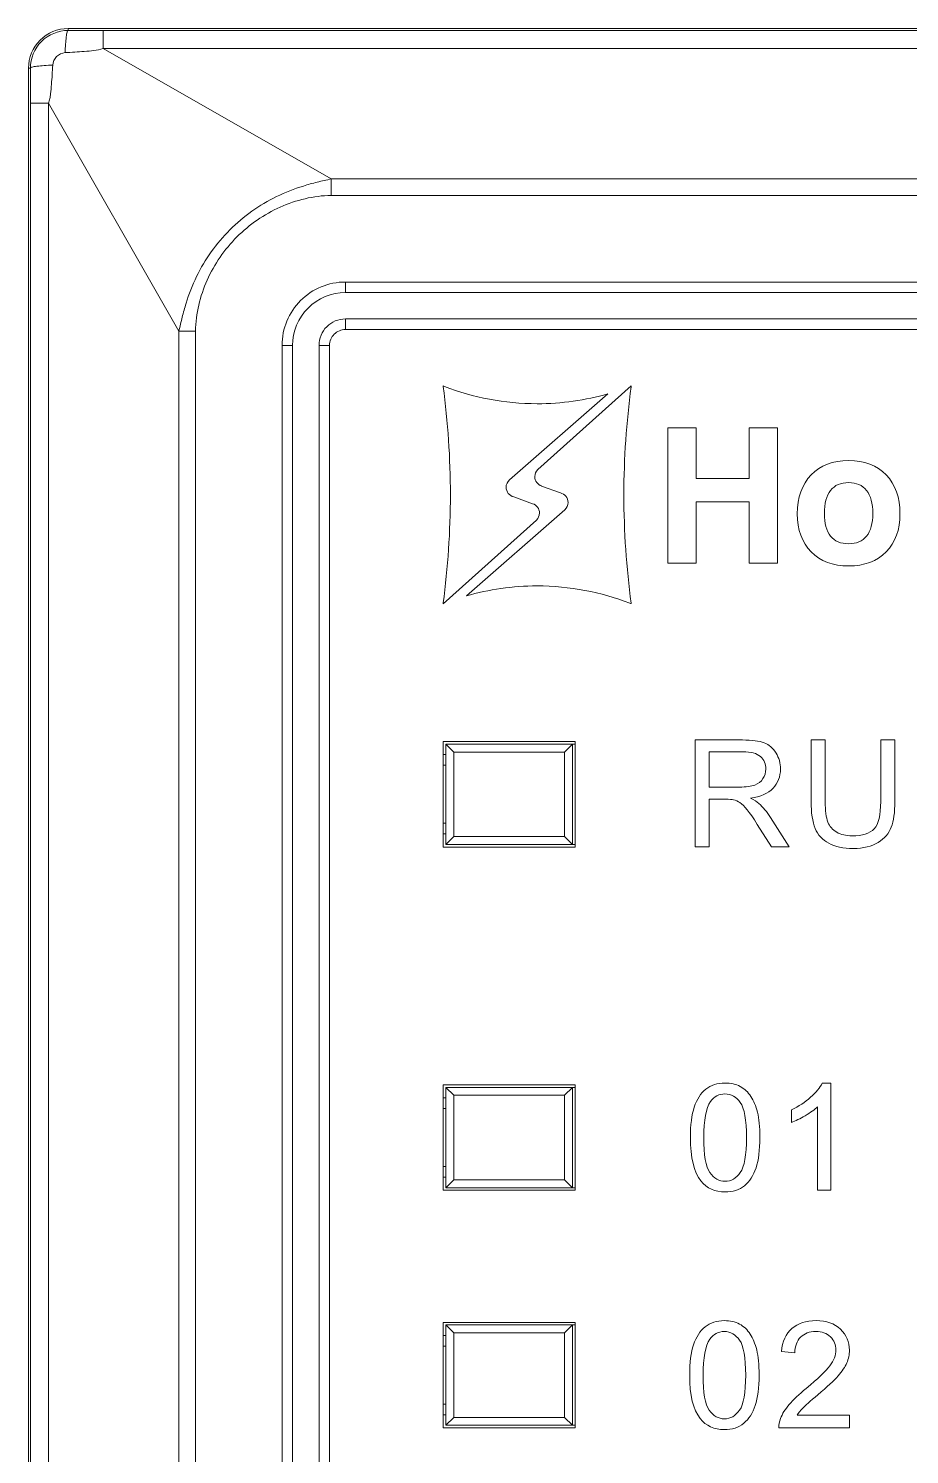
# Model space of a CAD drawing. Header units: millimetres. Extents: x 33157 to 59611, y -29750 to 1750.
# Drawn here: x 53798.62 to 53815.3, y -3607.08 to -3580.08 of the extents above; entities that cross this region are included whole.
import ezdxf

# ---------------------------------------------------------------- set-up
doc = ezdxf.new("R2010")
doc.units = ezdxf.units.MM
doc.layers.add('layer 1', color=7, linetype='Continuous', lineweight=18)

msp = doc.modelspace()

# ---------------------------------------------------------------- linework, layer by layer
at = {"layer": 'layer 1', "lineweight": 9}
for p, q in [((53799.37, -3580.081), (53799.37, -3580.118)), ((53800.034, -3580.119), (53800.034, -3580.46)), ((53798.62, -3580.831), (53798.62, -3679.331)), ((53798.657, -3581.495), (53798.657, -3581.495)), ((53798.657, -3581.495), (53798.657, -3678.667)), ((53798.999, -3581.495), (53798.999, -3581.495)), ((53798.999, -3581.495), (53798.999, -3678.667)), ((53804.35, -3582.927), (53804.35, -3583.243)), ((53804.62, -3584.881), (53804.62, -3585.081)), ((53804.62, -3585.581), (53804.62, -3585.781)), ((53801.466, -3585.811), (53801.466, -3674.35)), ((53801.782, -3585.811), (53801.782, -3674.35)), ((53803.42, -3586.081), (53803.42, -3586.081)), ((53803.42, -3586.081), (53803.42, -3674.081)), ((53803.62, -3586.081), (53803.62, -3586.081)), ((53803.62, -3586.081), (53803.62, -3674.081)), ((53804.12, -3586.081), (53804.12, -3674.081)), ((53804.32, -3586.081), (53804.32, -3674.081)), ((53806.47, -3593.581), (53806.47, -3595.581)), ((53806.52, -3593.631), (53806.52, -3595.531)), ((53808.92, -3593.631), (53808.92, -3595.531)), ((53808.97, -3593.581), (53808.97, -3595.581)), ((53806.67, -3593.781), (53806.67, -3595.381)), ((53808.77, -3593.781), (53808.77, -3595.381)), ((53806.47, -3600.081), (53806.47, -3602.081)), ((53806.52, -3600.131), (53806.52, -3602.031)), ((53808.92, -3600.131), (53808.92, -3602.031)), ((53808.97, -3600.081), (53808.97, -3602.081)), ((53806.67, -3600.281), (53806.67, -3601.881)), ((53808.77, -3600.281), (53808.77, -3601.881)), ((53806.47, -3604.581), (53806.47, -3606.581)), ((53806.52, -3604.631), (53806.52, -3606.531)), ((53806.67, -3604.781), (53806.67, -3606.381)), ((53808.77, -3604.781), (53808.77, -3606.381)), ((53808.92, -3604.631), (53808.92, -3606.531)), ((53808.97, -3604.581), (53808.97, -3606.581))]:
    msp.add_line(p, q, dxfattribs=at)
for points, knots in [([(53799.37, -3580.081), (53799.171, -3580.081), (53798.98, -3580.16), (53798.839, -3580.301), (53798.699, -3580.441), (53798.62, -3580.632), (53798.62, -3580.831)], [0, 0, 0, 0, 173768.323924, 173768.323924, 173768.323924, 347536.647848, 347536.647848, 347536.647848, 347536.647848]), ([(53799.37, -3580.118), (53799.18, -3580.118), (53798.999, -3580.193), (53798.865, -3580.326), (53798.731, -3580.46), (53798.656, -3580.642), (53798.656, -3580.831)], [0, 0, 0, 0, 173768.478227, 173768.478227, 173768.478227, 347536.956454, 347536.956454, 347536.956454, 347536.956454]), ([(53799.37, -3580.118), (53799.365, -3580.118), (53799.362, -3580.123), (53799.36, -3580.127), (53799.355, -3580.135), (53799.353, -3580.143), (53799.35, -3580.151), (53799.347, -3580.163), (53799.344, -3580.176), (53799.341, -3580.189), (53799.338, -3580.206), (53799.336, -3580.223), (53799.333, -3580.24), (53799.328, -3580.284), (53799.324, -3580.33), (53799.321, -3580.375), (53799.317, -3580.429), (53799.315, -3580.484), (53799.314, -3580.538)], [0, 0, 0, 0, 147524.359725, 147524.359725, 147524.359725, 295048.71945, 295048.71945, 295048.71945, 442573.079175, 442573.079175, 442573.079175, 590097.4389, 590097.4389, 590097.4389, 737621.798625, 737621.798625, 737621.798625, 885146.158349, 885146.158349, 885146.158349, 885146.158349]), ([(53799.314, -3580.538), (53799.374, -3580.535), (53799.434, -3580.532), (53799.495, -3580.528), (53799.555, -3580.524), (53799.615, -3580.52), (53799.676, -3580.515), (53799.736, -3580.511), (53799.796, -3580.505), (53799.856, -3580.498), (53799.917, -3580.49), (53799.977, -3580.482), (53800.034, -3580.46)], [0, 0, 0, 0, 154086.847134, 154086.847134, 154086.847134, 308173.694268, 308173.694268, 308173.694268, 462260.541402, 462260.541402, 462260.541402, 616347.388536, 616347.388536, 616347.388536, 616347.388536]), ([(53798.656, -3580.831), (53798.657, -3580.826), (53798.661, -3580.824), (53798.666, -3580.821), (53798.674, -3580.816), (53798.681, -3580.814), (53798.69, -3580.812), (53798.702, -3580.808), (53798.715, -3580.805), (53798.728, -3580.803), (53798.745, -3580.799), (53798.762, -3580.797), (53798.779, -3580.795), (53798.823, -3580.789), (53798.868, -3580.785), (53798.913, -3580.782), (53798.968, -3580.779), (53799.022, -3580.776), (53799.077, -3580.775)], [0, 0, 0, 0, 147523.640411, 147523.640411, 147523.640411, 295047.280822, 295047.280822, 295047.280822, 442570.921233, 442570.921233, 442570.921233, 590094.561643, 590094.561643, 590094.561643, 737618.202054, 737618.202054, 737618.202054, 885141.842465, 885141.842465, 885141.842465, 885141.842465]), ([(53798.999, -3581.495), (53799.01, -3581.467), (53799.017, -3581.437), (53799.023, -3581.408), (53799.028, -3581.378), (53799.033, -3581.348), (53799.036, -3581.318), (53799.044, -3581.258), (53799.049, -3581.197), (53799.054, -3581.137), (53799.059, -3581.077), (53799.063, -3581.016), (53799.067, -3580.956), (53799.07, -3580.896), (53799.074, -3580.836), (53799.077, -3580.775)], [0, 0, 0, 0, 149783.975703, 149783.975703, 149783.975703, 299567.951407, 299567.951407, 299567.951407, 449351.92711, 449351.92711, 449351.92711, 599135.902814, 599135.902814, 599135.902814, 748919.878517, 748919.878517, 748919.878517, 748919.878517]), ([(53799.077, -3580.775), (53799.08, -3580.716), (53799.108, -3580.657), (53799.152, -3580.613), (53799.195, -3580.569), (53799.255, -3580.541), (53799.314, -3580.538)], [0, 0, 0, 0, 173770.330564, 173770.330564, 173770.330564, 347540.661128, 347540.661128, 347540.661128, 347540.661128]), ([(53804.35, -3582.927), (53804.262, -3582.949), (53804.173, -3582.968), (53804.085, -3582.99), (53803.997, -3583.012), (53803.91, -3583.036), (53803.823, -3583.063), (53803.65, -3583.118), (53803.48, -3583.184), (53803.316, -3583.264), (53803.153, -3583.343), (53802.996, -3583.436), (53802.848, -3583.541), (53802.7, -3583.647), (53802.56, -3583.765), (53802.432, -3583.893), (53802.303, -3584.022), (53802.186, -3584.161), (53802.08, -3584.309), (53801.975, -3584.457), (53801.882, -3584.614), (53801.802, -3584.778), (53801.723, -3584.941), (53801.656, -3585.111), (53801.602, -3585.284), (53801.575, -3585.371), (53801.551, -3585.458), (53801.529, -3585.547), (53801.507, -3585.635), (53801.487, -3585.723), (53801.466, -3585.811)], [0, 0, 0, 0, 142287.238494, 142287.238494, 142287.238494, 284574.476988, 284574.476988, 284574.476988, 426861.715482, 426861.715482, 426861.715482, 569148.953976, 569148.953976, 569148.953976, 711436.19247, 711436.19247, 711436.19247, 853723.430964, 853723.430964, 853723.430964, 996010.669458, 996010.669458, 996010.669458, 1138297.907952, 1138297.907952, 1138297.907952, 1280585.146446, 1280585.146446, 1280585.146446, 1422872.38494, 1422872.38494, 1422872.38494, 1422872.38494]), ([(53804.35, -3583.243), (53804.184, -3583.243), (53804.018, -3583.265), (53803.856, -3583.303), (53803.693, -3583.341), (53803.535, -3583.395), (53803.383, -3583.463), (53803.081, -3583.599), (53802.802, -3583.791), (53802.566, -3584.027), (53802.33, -3584.263), (53802.137, -3584.542), (53802.002, -3584.845), (53801.934, -3584.997), (53801.88, -3585.155), (53801.842, -3585.317), (53801.804, -3585.479), (53801.782, -3585.645), (53801.782, -3585.811)], [0, 0, 0, 0, 147537.414391, 147537.414391, 147537.414391, 295074.828781, 295074.828781, 295074.828781, 442612.243172, 442612.243172, 442612.243172, 590149.657562, 590149.657562, 590149.657562, 737687.071953, 737687.071953, 737687.071953, 885224.486343, 885224.486343, 885224.486343, 885224.486343]), ([(53804.62, -3584.881), (53804.301, -3584.881), (53803.996, -3585.007), (53803.771, -3585.232), (53803.546, -3585.457), (53803.42, -3585.763), (53803.42, -3586.081)], [0, 0, 0, 0, 173791.736693, 173791.736693, 173791.736693, 347583.473386, 347583.473386, 347583.473386, 347583.473386]), ([(53804.62, -3585.081), (53804.354, -3585.081), (53804.1, -3585.186), (53803.912, -3585.374), (53803.725, -3585.561), (53803.62, -3585.816), (53803.62, -3586.081)], [0, 0, 0, 0, 173792.575505, 173792.575505, 173792.575505, 347585.15101, 347585.15101, 347585.15101, 347585.15101]), ([(53804.62, -3585.581), (53804.487, -3585.581), (53804.36, -3585.634), (53804.266, -3585.727), (53804.172, -3585.821), (53804.12, -3585.948), (53804.12, -3586.081)], [0, 0, 0, 0, 173794.673012, 173794.673012, 173794.673012, 347589.346025, 347589.346025, 347589.346025, 347589.346025]), ([(53804.62, -3585.781), (53804.54, -3585.781), (53804.464, -3585.812), (53804.407, -3585.869), (53804.351, -3585.925), (53804.32, -3586.001), (53804.32, -3586.081)], [0, 0, 0, 0, 173795.511975, 173795.511975, 173795.511975, 347591.02395, 347591.02395, 347591.02395, 347591.02395])]:
    msp.add_open_spline(points, degree=3, knots=knots, dxfattribs=at)
for points in [[(53832.57, -3580.081), (53832.57, -3580.081), (53799.37, -3580.081), (53799.37, -3580.081)], [(53799.37, -3580.118), (53799.591, -3580.118), (53799.812, -3580.119), (53800.034, -3580.119)], [(53800.034, -3580.119), (53800.034, -3580.119), (53831.905, -3580.119), (53831.905, -3580.119)], [(53800.034, -3580.46), (53800.034, -3580.46), (53831.905, -3580.46), (53831.905, -3580.46)], [(53800.034, -3580.46), (53800.034, -3580.46), (53804.35, -3582.927), (53804.35, -3582.927)], [(53798.656, -3580.831), (53798.656, -3580.831), (53798.62, -3580.831), (53798.62, -3580.831)], [(53798.657, -3581.495), (53798.657, -3581.274), (53798.657, -3581.052), (53798.656, -3580.831)], [(53798.657, -3581.495), (53798.657, -3581.495), (53798.999, -3581.495), (53798.999, -3581.495)], [(53798.999, -3581.495), (53798.999, -3581.495), (53801.466, -3585.811), (53801.466, -3585.811)], [(53827.589, -3582.927), (53827.589, -3582.927), (53804.35, -3582.927), (53804.35, -3582.927)], [(53827.589, -3583.243), (53827.589, -3583.243), (53804.35, -3583.243), (53804.35, -3583.243)], [(53804.62, -3584.881), (53804.62, -3584.881), (53827.32, -3584.881), (53827.32, -3584.881)], [(53804.62, -3585.081), (53804.62, -3585.081), (53827.32, -3585.081), (53827.32, -3585.081)], [(53827.32, -3585.581), (53827.32, -3585.581), (53804.62, -3585.581), (53804.62, -3585.581)], [(53801.782, -3585.811), (53801.782, -3585.811), (53801.466, -3585.811), (53801.466, -3585.811)], [(53827.32, -3585.781), (53827.32, -3585.781), (53804.62, -3585.781), (53804.62, -3585.781)], [(53803.42, -3586.081), (53803.42, -3586.081), (53803.62, -3586.081), (53803.62, -3586.081)], [(53804.32, -3586.081), (53804.32, -3586.081), (53804.12, -3586.081), (53804.12, -3586.081)], [(53808.97, -3593.581), (53808.97, -3593.581), (53806.47, -3593.581), (53806.47, -3593.581)], [(53806.52, -3593.631), (53806.52, -3593.631), (53808.97, -3593.631), (53808.97, -3593.631)], [(53806.52, -3593.631), (53806.52, -3593.631), (53806.67, -3593.781), (53806.67, -3593.781)], [(53808.92, -3593.631), (53808.92, -3593.631), (53808.77, -3593.781), (53808.77, -3593.781)], [(53806.52, -3593.831), (53806.52, -3593.831), (53806.47, -3593.831), (53806.47, -3593.831)], [(53808.77, -3593.781), (53808.77, -3593.781), (53806.67, -3593.781), (53806.67, -3593.781)], [(53806.52, -3594.031), (53806.52, -3594.031), (53806.47, -3594.031), (53806.47, -3594.031)], [(53806.47, -3595.131), (53806.47, -3595.131), (53806.52, -3595.131), (53806.52, -3595.131)], [(53806.47, -3595.331), (53806.47, -3595.331), (53806.52, -3595.331), (53806.52, -3595.331)], [(53806.47, -3595.581), (53806.47, -3595.581), (53808.97, -3595.581), (53808.97, -3595.581)], [(53806.52, -3595.531), (53806.52, -3595.531), (53808.97, -3595.531), (53808.97, -3595.531)], [(53806.52, -3595.531), (53806.52, -3595.531), (53806.67, -3595.381), (53806.67, -3595.381)], [(53806.67, -3595.381), (53806.67, -3595.381), (53808.77, -3595.381), (53808.77, -3595.381)], [(53808.92, -3595.531), (53808.92, -3595.531), (53808.77, -3595.381), (53808.77, -3595.381)], [(53808.97, -3600.081), (53808.97, -3600.081), (53806.47, -3600.081), (53806.47, -3600.081)], [(53806.52, -3600.131), (53806.52, -3600.131), (53808.97, -3600.131), (53808.97, -3600.131)], [(53806.52, -3600.131), (53806.52, -3600.131), (53806.67, -3600.281), (53806.67, -3600.281)], [(53808.92, -3600.131), (53808.92, -3600.131), (53808.77, -3600.281), (53808.77, -3600.281)], [(53806.52, -3600.331), (53806.52, -3600.331), (53806.47, -3600.331), (53806.47, -3600.331)], [(53808.77, -3600.281), (53808.77, -3600.281), (53806.67, -3600.281), (53806.67, -3600.281)], [(53806.52, -3600.531), (53806.52, -3600.531), (53806.47, -3600.531), (53806.47, -3600.531)], [(53806.47, -3601.631), (53806.47, -3601.631), (53806.52, -3601.631), (53806.52, -3601.631)], [(53806.47, -3601.831), (53806.47, -3601.831), (53806.52, -3601.831), (53806.52, -3601.831)], [(53806.47, -3602.081), (53806.47, -3602.081), (53808.97, -3602.081), (53808.97, -3602.081)], [(53806.52, -3602.031), (53806.52, -3602.031), (53808.97, -3602.031), (53808.97, -3602.031)], [(53806.52, -3602.031), (53806.52, -3602.031), (53806.67, -3601.881), (53806.67, -3601.881)], [(53806.67, -3601.881), (53806.67, -3601.881), (53808.77, -3601.881), (53808.77, -3601.881)], [(53808.92, -3602.031), (53808.92, -3602.031), (53808.77, -3601.881), (53808.77, -3601.881)], [(53808.97, -3604.581), (53808.97, -3604.581), (53806.47, -3604.581), (53806.47, -3604.581)], [(53806.52, -3604.631), (53806.52, -3604.631), (53808.97, -3604.631), (53808.97, -3604.631)], [(53806.52, -3604.631), (53806.52, -3604.631), (53806.67, -3604.781), (53806.67, -3604.781)], [(53808.77, -3604.781), (53808.77, -3604.781), (53806.67, -3604.781), (53806.67, -3604.781)], [(53808.92, -3604.631), (53808.92, -3604.631), (53808.77, -3604.781), (53808.77, -3604.781)], [(53806.52, -3604.831), (53806.52, -3604.831), (53806.47, -3604.831), (53806.47, -3604.831)], [(53806.52, -3605.031), (53806.52, -3605.031), (53806.47, -3605.031), (53806.47, -3605.031)], [(53806.47, -3606.131), (53806.47, -3606.131), (53806.52, -3606.131), (53806.52, -3606.131)], [(53806.47, -3606.331), (53806.47, -3606.331), (53806.52, -3606.331), (53806.52, -3606.331)], [(53806.52, -3606.531), (53806.52, -3606.531), (53806.67, -3606.381), (53806.67, -3606.381)], [(53806.67, -3606.381), (53806.67, -3606.381), (53808.77, -3606.381), (53808.77, -3606.381)], [(53808.92, -3606.531), (53808.92, -3606.531), (53808.77, -3606.381), (53808.77, -3606.381)], [(53806.47, -3606.581), (53806.47, -3606.581), (53808.97, -3606.581), (53808.97, -3606.581)], [(53806.52, -3606.531), (53806.52, -3606.531), (53808.97, -3606.531), (53808.97, -3606.531)]]:
    msp.add_open_spline(points, degree=3, dxfattribs=at)
at = {"layer": 'layer 1'}
for points, knots in [([(53808.165, -3589.079), (53808.165, -3589.079), (53808.165, -3589.079), (53808.165, -3589.079), (53808.165, -3589.079), (53807.809, -3588.949), (53807.809, -3588.949), (53807.725, -3588.931), (53807.662, -3588.857), (53807.662, -3588.768), (53807.662, -3588.712), (53807.687, -3588.663), (53807.726, -3588.629), (53807.726, -3588.629), (53807.726, -3588.627), (53807.726, -3588.627), (53807.726, -3588.627), (53809.589, -3586.999), (53809.589, -3586.999), (53809.163, -3587.12), (53808.714, -3587.186), (53808.25, -3587.186), (53807.631, -3587.186), (53807.041, -3587.07), (53806.497, -3586.859), (53806.488, -3586.856), (53806.479, -3586.853), (53806.47, -3586.85), (53806.47, -3586.85), (53806.47, -3586.862), (53806.47, -3586.862), (53806.56, -3587.532), (53806.607, -3588.216), (53806.607, -3588.91), (53806.607, -3589.605), (53806.56, -3590.289), (53806.47, -3590.959), (53806.47, -3590.959), (53806.47, -3590.973), (53806.47, -3590.973), (53806.47, -3590.973), (53808.237, -3589.39), (53808.237, -3589.39), (53808.237, -3589.39), (53808.236, -3589.389), (53808.236, -3589.389), (53808.272, -3589.355), (53808.294, -3589.308), (53808.294, -3589.255), (53808.294, -3589.173), (53808.24, -3589.103), (53808.165, -3589.079)], [0, 0, 0, 0, 138951.327279, 138951.327279, 138951.327279, 277902.654559, 277902.654559, 277902.654559, 416853.981838, 416853.981838, 416853.981838, 555805.309117, 555805.309117, 555805.309117, 694756.636397, 694756.636397, 694756.636397, 833707.963676, 833707.963676, 833707.963676, 972659.290955, 972659.290955, 972659.290955, 1111610.618235, 1111610.618235, 1111610.618235, 1250561.945514, 1250561.945514, 1250561.945514, 1389513.272793, 1389513.272793, 1389513.272793, 1528464.600073, 1528464.600073, 1528464.600073, 1667415.927352, 1667415.927352, 1667415.927352, 1806367.254631, 1806367.254631, 1806367.254631, 1945318.581911, 1945318.581911, 1945318.581911, 2084269.90919, 2084269.90919, 2084269.90919, 2223221.236469, 2223221.236469, 2223221.236469, 2362172.563749, 2362172.563749, 2362172.563749, 2362172.563749]), ([(53808.335, -3588.743), (53808.335, -3588.743), (53808.335, -3588.744), (53808.335, -3588.744), (53808.335, -3588.744), (53808.69, -3588.874), (53808.69, -3588.874), (53808.774, -3588.891), (53808.837, -3588.966), (53808.837, -3589.055), (53808.837, -3589.111), (53808.812, -3589.16), (53808.773, -3589.194), (53808.773, -3589.194), (53808.774, -3589.195), (53808.774, -3589.195), (53808.774, -3589.195), (53806.911, -3590.824), (53806.911, -3590.824), (53807.336, -3590.702), (53807.785, -3590.636), (53808.25, -3590.636), (53808.868, -3590.636), (53809.459, -3590.753), (53810.003, -3590.963), (53810.012, -3590.967), (53810.021, -3590.969), (53810.03, -3590.972), (53810.03, -3590.972), (53810.03, -3590.961), (53810.03, -3590.961), (53809.94, -3590.291), (53809.892, -3589.607), (53809.892, -3588.912), (53809.892, -3588.217), (53809.94, -3587.534), (53810.03, -3586.864), (53810.03, -3586.864), (53810.03, -3586.849), (53810.03, -3586.849), (53810.03, -3586.849), (53808.263, -3588.432), (53808.263, -3588.432), (53808.263, -3588.432), (53808.263, -3588.434), (53808.263, -3588.434), (53808.228, -3588.467), (53808.206, -3588.515), (53808.206, -3588.567), (53808.206, -3588.65), (53808.26, -3588.719), (53808.335, -3588.743)], [0, 0, 0, 0, 138957.01927, 138957.01927, 138957.01927, 277914.03854, 277914.03854, 277914.03854, 416871.05781, 416871.05781, 416871.05781, 555828.07708, 555828.07708, 555828.07708, 694785.09635, 694785.09635, 694785.09635, 833742.115619, 833742.115619, 833742.115619, 972699.134889, 972699.134889, 972699.134889, 1111656.154159, 1111656.154159, 1111656.154159, 1250613.173429, 1250613.173429, 1250613.173429, 1389570.192699, 1389570.192699, 1389570.192699, 1528527.211969, 1528527.211969, 1528527.211969, 1667484.231239, 1667484.231239, 1667484.231239, 1806441.250509, 1806441.250509, 1806441.250509, 1945398.269779, 1945398.269779, 1945398.269779, 2084355.289049, 2084355.289049, 2084355.289049, 2223312.308319, 2223312.308319, 2223312.308319, 2362269.327589, 2362269.327589, 2362269.327589, 2362269.327589]), ([(53810.724, -3587.642), (53810.724, -3587.642), (53810.991, -3587.642), (53810.991, -3587.642), (53810.991, -3587.642), (53811.26, -3587.642), (53811.26, -3587.642), (53811.26, -3587.642), (53811.26, -3588.603), (53811.26, -3588.603), (53811.26, -3588.603), (53812.264, -3588.603), (53812.264, -3588.603), (53812.264, -3588.603), (53812.264, -3587.642), (53812.264, -3587.642), (53812.264, -3587.642), (53812.531, -3587.642), (53812.531, -3587.642), (53812.531, -3587.642), (53812.801, -3587.642), (53812.801, -3587.642), (53812.801, -3587.642), (53812.801, -3590.208), (53812.801, -3590.208), (53812.801, -3590.208), (53812.533, -3590.208), (53812.533, -3590.208), (53812.533, -3590.208), (53812.264, -3590.208), (53812.264, -3590.208), (53812.264, -3590.208), (53812.264, -3589.045), (53812.264, -3589.045), (53812.264, -3589.045), (53811.26, -3589.045), (53811.26, -3589.045), (53811.26, -3589.045), (53811.26, -3590.208), (53811.26, -3590.208), (53811.26, -3590.208), (53810.993, -3590.208), (53810.993, -3590.208), (53810.993, -3590.208), (53810.724, -3590.208), (53810.724, -3590.208), (53810.724, -3590.208), (53810.724, -3587.642), (53810.724, -3587.642)], [0, 0, 0, 0, 139360.648439, 139360.648439, 139360.648439, 278721.296879, 278721.296879, 278721.296879, 418081.945318, 418081.945318, 418081.945318, 557442.593757, 557442.593757, 557442.593757, 696803.242197, 696803.242197, 696803.242197, 836163.890636, 836163.890636, 836163.890636, 975524.539075, 975524.539075, 975524.539075, 1114885.187515, 1114885.187515, 1114885.187515, 1254245.835954, 1254245.835954, 1254245.835954, 1393606.484393, 1393606.484393, 1393606.484393, 1532967.132833, 1532967.132833, 1532967.132833, 1672327.781272, 1672327.781272, 1672327.781272, 1811688.429711, 1811688.429711, 1811688.429711, 1951049.078151, 1951049.078151, 1951049.078151, 2090409.72659, 2090409.72659, 2090409.72659, 2229770.375029, 2229770.375029, 2229770.375029, 2229770.375029]), ([(53813.438, -3589.991), (53813.263, -3589.813), (53813.175, -3589.573), (53813.175, -3589.27), (53813.175, -3588.961), (53813.263, -3588.715), (53813.438, -3588.533), (53813.614, -3588.351), (53813.85, -3588.26), (53814.147, -3588.26), (53814.446, -3588.26), (53814.683, -3588.351), (53814.858, -3588.533), (53815.032, -3588.715), (53815.12, -3588.961), (53815.12, -3589.27), (53815.12, -3589.573), (53815.032, -3589.813), (53814.858, -3589.991), (53814.683, -3590.169), (53814.446, -3590.258), (53814.147, -3590.258), (53813.85, -3590.258), (53813.614, -3590.169), (53813.438, -3589.991)], [0, 0, 0, 0, 144291.630393, 144291.630393, 144291.630393, 288583.260786, 288583.260786, 288583.260786, 432874.891179, 432874.891179, 432874.891179, 577166.521572, 577166.521572, 577166.521572, 721458.151965, 721458.151965, 721458.151965, 865749.782358, 865749.782358, 865749.782358, 1010041.412751, 1010041.412751, 1010041.412751, 1154333.043145, 1154333.043145, 1154333.043145, 1154333.043145]), ([(53814.488, -3589.692), (53814.566, -3589.594), (53814.605, -3589.452), (53814.605, -3589.264), (53814.605, -3589.073), (53814.566, -3588.927), (53814.488, -3588.828), (53814.41, -3588.729), (53814.296, -3588.679), (53814.147, -3588.679), (53813.997, -3588.679), (53813.884, -3588.729), (53813.806, -3588.828), (53813.728, -3588.927), (53813.69, -3589.073), (53813.69, -3589.264), (53813.69, -3589.452), (53813.728, -3589.594), (53813.806, -3589.692), (53813.884, -3589.79), (53813.997, -3589.838), (53814.147, -3589.838), (53814.296, -3589.838), (53814.41, -3589.79), (53814.488, -3589.692)], [0, 0, 0, 0, 144292.928417, 144292.928417, 144292.928417, 288585.856834, 288585.856834, 288585.856834, 432878.78525, 432878.78525, 432878.78525, 577171.713667, 577171.713667, 577171.713667, 721464.642084, 721464.642084, 721464.642084, 865757.570501, 865757.570501, 865757.570501, 1010050.498917, 1010050.498917, 1010050.498917, 1154343.427334, 1154343.427334, 1154343.427334, 1154343.427334]), ([(53811.242, -3595.574), (53811.242, -3595.574), (53811.242, -3593.553), (53811.242, -3593.553), (53811.242, -3593.553), (53812.138, -3593.553), (53812.138, -3593.553), (53812.318, -3593.553), (53812.455, -3593.571), (53812.549, -3593.608), (53812.642, -3593.644), (53812.717, -3593.708), (53812.773, -3593.8), (53812.829, -3593.891), (53812.857, -3593.993), (53812.857, -3594.104), (53812.857, -3594.247), (53812.81, -3594.368), (53812.717, -3594.467), (53812.625, -3594.565), (53812.482, -3594.627), (53812.288, -3594.654), (53812.359, -3594.688), (53812.413, -3594.721), (53812.449, -3594.754), (53812.527, -3594.826), (53812.601, -3594.916), (53812.67, -3595.023), (53812.67, -3595.023), (53813.02, -3595.574), (53813.02, -3595.574), (53813.02, -3595.574), (53812.686, -3595.574), (53812.686, -3595.574), (53812.686, -3595.574), (53812.419, -3595.153), (53812.419, -3595.153), (53812.341, -3595.031), (53812.277, -3594.939), (53812.226, -3594.874), (53812.176, -3594.81), (53812.13, -3594.765), (53812.09, -3594.739), (53812.051, -3594.714), (53812.01, -3594.696), (53811.969, -3594.686), (53811.938, -3594.68), (53811.889, -3594.676), (53811.82, -3594.676), (53811.82, -3594.676), (53811.51, -3594.676), (53811.51, -3594.676), (53811.51, -3594.676), (53811.51, -3595.574), (53811.51, -3595.574), (53811.51, -3595.574), (53811.242, -3595.574), (53811.242, -3595.574)], [0, 0, 0, 0, 138495.058984, 138495.058984, 138495.058984, 276990.117968, 276990.117968, 276990.117968, 415485.176952, 415485.176952, 415485.176952, 553980.235937, 553980.235937, 553980.235937, 692475.294921, 692475.294921, 692475.294921, 830970.353905, 830970.353905, 830970.353905, 969465.412889, 969465.412889, 969465.412889, 1107960.471873, 1107960.471873, 1107960.471873, 1246455.530857, 1246455.530857, 1246455.530857, 1384950.589842, 1384950.589842, 1384950.589842, 1523445.648826, 1523445.648826, 1523445.648826, 1661940.70781, 1661940.70781, 1661940.70781, 1800435.766794, 1800435.766794, 1800435.766794, 1938930.825778, 1938930.825778, 1938930.825778, 2077425.884762, 2077425.884762, 2077425.884762, 2215920.943747, 2215920.943747, 2215920.943747, 2354416.002731, 2354416.002731, 2354416.002731, 2492911.061715, 2492911.061715, 2492911.061715, 2631406.120699, 2631406.120699, 2631406.120699, 2631406.120699]), ([(53814.755, -3593.553), (53814.755, -3593.553), (53815.023, -3593.553), (53815.023, -3593.553), (53815.023, -3593.553), (53815.023, -3594.72), (53815.023, -3594.72), (53815.023, -3594.923), (53815, -3595.085), (53814.955, -3595.204), (53814.909, -3595.323), (53814.826, -3595.42), (53814.706, -3595.495), (53814.586, -3595.57), (53814.43, -3595.608), (53814.235, -3595.608), (53814.046, -3595.608), (53813.892, -3595.575), (53813.772, -3595.51), (53813.651, -3595.444), (53813.566, -3595.35), (53813.514, -3595.227), (53813.463, -3595.103), (53813.437, -3594.934), (53813.437, -3594.72), (53813.437, -3594.72), (53813.437, -3593.553), (53813.437, -3593.553), (53813.437, -3593.553), (53813.705, -3593.553), (53813.705, -3593.553), (53813.705, -3593.553), (53813.705, -3594.72), (53813.705, -3594.72), (53813.705, -3594.895), (53813.722, -3595.025), (53813.754, -3595.108), (53813.787, -3595.191), (53813.842, -3595.255), (53813.922, -3595.3), (53814.001, -3595.345), (53814.098, -3595.368), (53814.212, -3595.368), (53814.408, -3595.368), (53814.547, -3595.323), (53814.631, -3595.234), (53814.714, -3595.145), (53814.755, -3594.974), (53814.755, -3594.72), (53814.755, -3594.72), (53814.755, -3593.553), (53814.755, -3593.553)], [0, 0, 0, 0, 138977.104793, 138977.104793, 138977.104793, 277954.209586, 277954.209586, 277954.209586, 416931.314379, 416931.314379, 416931.314379, 555908.419172, 555908.419172, 555908.419172, 694885.523965, 694885.523965, 694885.523965, 833862.628758, 833862.628758, 833862.628758, 972839.733551, 972839.733551, 972839.733551, 1111816.838344, 1111816.838344, 1111816.838344, 1250793.943137, 1250793.943137, 1250793.943137, 1389771.04793, 1389771.04793, 1389771.04793, 1528748.152723, 1528748.152723, 1528748.152723, 1667725.257516, 1667725.257516, 1667725.257516, 1806702.362309, 1806702.362309, 1806702.362309, 1945679.467102, 1945679.467102, 1945679.467102, 2084656.571895, 2084656.571895, 2084656.571895, 2223633.676688, 2223633.676688, 2223633.676688, 2362610.781481, 2362610.781481, 2362610.781481, 2362610.781481]), ([(53811.51, -3594.445), (53811.51, -3594.445), (53812.084, -3594.445), (53812.084, -3594.445), (53812.207, -3594.445), (53812.302, -3594.432), (53812.37, -3594.407), (53812.439, -3594.382), (53812.491, -3594.341), (53812.526, -3594.285), (53812.562, -3594.23), (53812.58, -3594.17), (53812.58, -3594.104), (53812.58, -3594.009), (53812.546, -3593.93), (53812.477, -3593.868), (53812.407, -3593.807), (53812.298, -3593.776), (53812.149, -3593.776), (53812.149, -3593.776), (53811.51, -3593.776), (53811.51, -3593.776), (53811.51, -3593.776), (53811.51, -3594.445), (53811.51, -3594.445)], [0, 0, 0, 0, 144295.709341, 144295.709341, 144295.709341, 288591.418681, 288591.418681, 288591.418681, 432887.128022, 432887.128022, 432887.128022, 577182.837362, 577182.837362, 577182.837362, 721478.546703, 721478.546703, 721478.546703, 865774.256043, 865774.256043, 865774.256043, 1010069.965384, 1010069.965384, 1010069.965384, 1154365.674724, 1154365.674724, 1154365.674724, 1154365.674724]), ([(53811.151, -3601.081), (53811.151, -3600.842), (53811.176, -3600.65), (53811.225, -3600.504), (53811.274, -3600.357), (53811.347, -3600.245), (53811.444, -3600.166), (53811.54, -3600.088), (53811.662, -3600.049), (53811.809, -3600.049), (53811.917, -3600.049), (53812.012, -3600.071), (53812.095, -3600.114), (53812.176, -3600.158), (53812.244, -3600.221), (53812.297, -3600.303), (53812.35, -3600.385), (53812.391, -3600.485), (53812.421, -3600.603), (53812.452, -3600.722), (53812.467, -3600.881), (53812.467, -3601.081), (53812.467, -3601.318), (53812.442, -3601.51), (53812.394, -3601.656), (53812.345, -3601.802), (53812.272, -3601.914), (53812.175, -3601.993), (53812.079, -3602.072), (53811.957, -3602.112), (53811.809, -3602.112), (53811.615, -3602.112), (53811.462, -3602.043), (53811.351, -3601.904), (53811.218, -3601.735), (53811.151, -3601.46), (53811.151, -3601.081)], [0, 0, 0, 0, 141020.955222, 141020.955222, 141020.955222, 282041.910444, 282041.910444, 282041.910444, 423062.865666, 423062.865666, 423062.865666, 564083.820888, 564083.820888, 564083.820888, 705104.77611, 705104.77611, 705104.77611, 846125.731332, 846125.731332, 846125.731332, 987146.686554, 987146.686554, 987146.686554, 1128167.641776, 1128167.641776, 1128167.641776, 1269188.596998, 1269188.596998, 1269188.596998, 1410209.55222, 1410209.55222, 1410209.55222, 1551230.507442, 1551230.507442, 1551230.507442, 1692251.462664, 1692251.462664, 1692251.462664, 1692251.462664]), ([(53813.809, -3602.078), (53813.809, -3602.078), (53813.561, -3602.078), (53813.561, -3602.078), (53813.561, -3602.078), (53813.561, -3600.497), (53813.561, -3600.497), (53813.501, -3600.554), (53813.423, -3600.611), (53813.326, -3600.668), (53813.229, -3600.725), (53813.141, -3600.768), (53813.064, -3600.796), (53813.064, -3600.796), (53813.064, -3600.556), (53813.064, -3600.556), (53813.203, -3600.491), (53813.324, -3600.412), (53813.428, -3600.319), (53813.532, -3600.226), (53813.606, -3600.136), (53813.649, -3600.049), (53813.649, -3600.049), (53813.809, -3600.049), (53813.809, -3600.049), (53813.809, -3600.049), (53813.809, -3602.078), (53813.809, -3602.078)], [0, 0, 0, 0, 143008.434627, 143008.434627, 143008.434627, 286016.869255, 286016.869255, 286016.869255, 429025.303882, 429025.303882, 429025.303882, 572033.738509, 572033.738509, 572033.738509, 715042.173136, 715042.173136, 715042.173136, 858050.607764, 858050.607764, 858050.607764, 1001059.042391, 1001059.042391, 1001059.042391, 1144067.477018, 1144067.477018, 1144067.477018, 1287075.911645, 1287075.911645, 1287075.911645, 1287075.911645]), ([(53811.405, -3601.082), (53811.405, -3601.414), (53811.444, -3601.635), (53811.522, -3601.745), (53811.599, -3601.854), (53811.695, -3601.909), (53811.809, -3601.909), (53811.923, -3601.909), (53812.019, -3601.854), (53812.096, -3601.744), (53812.174, -3601.634), (53812.213, -3601.413), (53812.213, -3601.082), (53812.213, -3600.749), (53812.174, -3600.528), (53812.096, -3600.419), (53812.019, -3600.309), (53811.922, -3600.255), (53811.806, -3600.255), (53811.692, -3600.255), (53811.601, -3600.303), (53811.533, -3600.4), (53811.448, -3600.523), (53811.405, -3600.75), (53811.405, -3601.082)], [0, 0, 0, 0, 144303.879168, 144303.879168, 144303.879168, 288607.758336, 288607.758336, 288607.758336, 432911.637504, 432911.637504, 432911.637504, 577215.516671, 577215.516671, 577215.516671, 721519.395839, 721519.395839, 721519.395839, 865823.275007, 865823.275007, 865823.275007, 1010127.154175, 1010127.154175, 1010127.154175, 1154431.033343, 1154431.033343, 1154431.033343, 1154431.033343]), ([(53811.138, -3605.581), (53811.138, -3605.342), (53811.162, -3605.15), (53811.211, -3605.004), (53811.261, -3604.857), (53811.334, -3604.745), (53811.43, -3604.666), (53811.527, -3604.588), (53811.649, -3604.549), (53811.795, -3604.549), (53811.904, -3604.549), (53811.999, -3604.571), (53812.081, -3604.614), (53812.163, -3604.658), (53812.231, -3604.721), (53812.283, -3604.803), (53812.336, -3604.885), (53812.377, -3604.985), (53812.407, -3605.103), (53812.438, -3605.222), (53812.453, -3605.381), (53812.453, -3605.581), (53812.453, -3605.818), (53812.429, -3606.01), (53812.38, -3606.156), (53812.332, -3606.302), (53812.259, -3606.414), (53812.162, -3606.493), (53812.065, -3606.572), (53811.943, -3606.612), (53811.795, -3606.612), (53811.601, -3606.612), (53811.448, -3606.543), (53811.337, -3606.404), (53811.204, -3606.235), (53811.138, -3605.96), (53811.138, -3605.581)], [0, 0, 0, 0, 141027.13272, 141027.13272, 141027.13272, 282054.26544, 282054.26544, 282054.26544, 423081.39816, 423081.39816, 423081.39816, 564108.530881, 564108.530881, 564108.530881, 705135.663601, 705135.663601, 705135.663601, 846162.796321, 846162.796321, 846162.796321, 987189.929041, 987189.929041, 987189.929041, 1128217.061761, 1128217.061761, 1128217.061761, 1269244.194481, 1269244.194481, 1269244.194481, 1410271.327201, 1410271.327201, 1410271.327201, 1551298.459921, 1551298.459921, 1551298.459921, 1692325.592642, 1692325.592642, 1692325.592642, 1692325.592642]), ([(53814.165, -3606.341), (53814.165, -3606.341), (53814.165, -3606.578), (53814.165, -3606.578), (53814.165, -3606.578), (53812.828, -3606.578), (53812.828, -3606.578), (53812.826, -3606.518), (53812.836, -3606.461), (53812.857, -3606.405), (53812.891, -3606.315), (53812.946, -3606.225), (53813.022, -3606.137), (53813.098, -3606.049), (53813.206, -3605.947), (53813.346, -3605.832), (53813.565, -3605.652), (53813.714, -3605.509), (53813.791, -3605.404), (53813.869, -3605.299), (53813.908, -3605.199), (53813.908, -3605.105), (53813.908, -3605.007), (53813.873, -3604.924), (53813.803, -3604.856), (53813.732, -3604.789), (53813.64, -3604.755), (53813.527, -3604.755), (53813.407, -3604.755), (53813.311, -3604.791), (53813.239, -3604.862), (53813.167, -3604.933), (53813.131, -3605.032), (53813.13, -3605.158), (53813.13, -3605.158), (53812.876, -3605.133), (53812.876, -3605.133), (53812.893, -3604.943), (53812.959, -3604.798), (53813.073, -3604.698), (53813.187, -3604.599), (53813.34, -3604.549), (53813.532, -3604.549), (53813.726, -3604.549), (53813.88, -3604.603), (53813.993, -3604.71), (53814.106, -3604.818), (53814.162, -3604.952), (53814.162, -3605.111), (53814.162, -3605.191), (53814.146, -3605.271), (53814.113, -3605.349), (53814.08, -3605.428), (53814.025, -3605.51), (53813.948, -3605.596), (53813.871, -3605.682), (53813.743, -3605.801), (53813.566, -3605.952), (53813.416, -3606.077), (53813.321, -3606.162), (53813.278, -3606.206), (53813.236, -3606.251), (53813.201, -3606.296), (53813.173, -3606.341), (53813.173, -3606.341), (53814.165, -3606.341), (53814.165, -3606.341)], [0, 0, 0, 0, 138045.085584, 138045.085584, 138045.085584, 276090.171168, 276090.171168, 276090.171168, 414135.256751, 414135.256751, 414135.256751, 552180.342335, 552180.342335, 552180.342335, 690225.427919, 690225.427919, 690225.427919, 828270.513503, 828270.513503, 828270.513503, 966315.599086, 966315.599086, 966315.599086, 1104360.68467, 1104360.68467, 1104360.68467, 1242405.770254, 1242405.770254, 1242405.770254, 1380450.855838, 1380450.855838, 1380450.855838, 1518495.941421, 1518495.941421, 1518495.941421, 1656541.027005, 1656541.027005, 1656541.027005, 1794586.112589, 1794586.112589, 1794586.112589, 1932631.198173, 1932631.198173, 1932631.198173, 2070676.283757, 2070676.283757, 2070676.283757, 2208721.36934, 2208721.36934, 2208721.36934, 2346766.454924, 2346766.454924, 2346766.454924, 2484811.540508, 2484811.540508, 2484811.540508, 2622856.626092, 2622856.626092, 2622856.626092, 2760901.711675, 2760901.711675, 2760901.711675, 2898946.797259, 2898946.797259, 2898946.797259, 3036991.882843, 3036991.882843, 3036991.882843, 3036991.882843]), ([(53811.392, -3605.582), (53811.392, -3605.914), (53811.43, -3606.135), (53811.508, -3606.245), (53811.586, -3606.354), (53811.682, -3606.409), (53811.795, -3606.409), (53811.909, -3606.409), (53812.005, -3606.354), (53812.083, -3606.244), (53812.16, -3606.134), (53812.199, -3605.913), (53812.199, -3605.582), (53812.199, -3605.249), (53812.16, -3605.028), (53812.083, -3604.919), (53812.006, -3604.809), (53811.909, -3604.755), (53811.793, -3604.755), (53811.679, -3604.755), (53811.588, -3604.803), (53811.519, -3604.9), (53811.434, -3605.023), (53811.392, -3605.25), (53811.392, -3605.582)], [0, 0, 0, 0, 144310.201156, 144310.201156, 144310.201156, 288620.402312, 288620.402312, 288620.402312, 432930.603468, 432930.603468, 432930.603468, 577240.804624, 577240.804624, 577240.804624, 721551.00578, 721551.00578, 721551.00578, 865861.206936, 865861.206936, 865861.206936, 1010171.408092, 1010171.408092, 1010171.408092, 1154481.609248, 1154481.609248, 1154481.609248, 1154481.609248])]:
    msp.add_open_spline(points, degree=3, knots=knots, dxfattribs=at)

doc.saveas('drawing.dxf')
